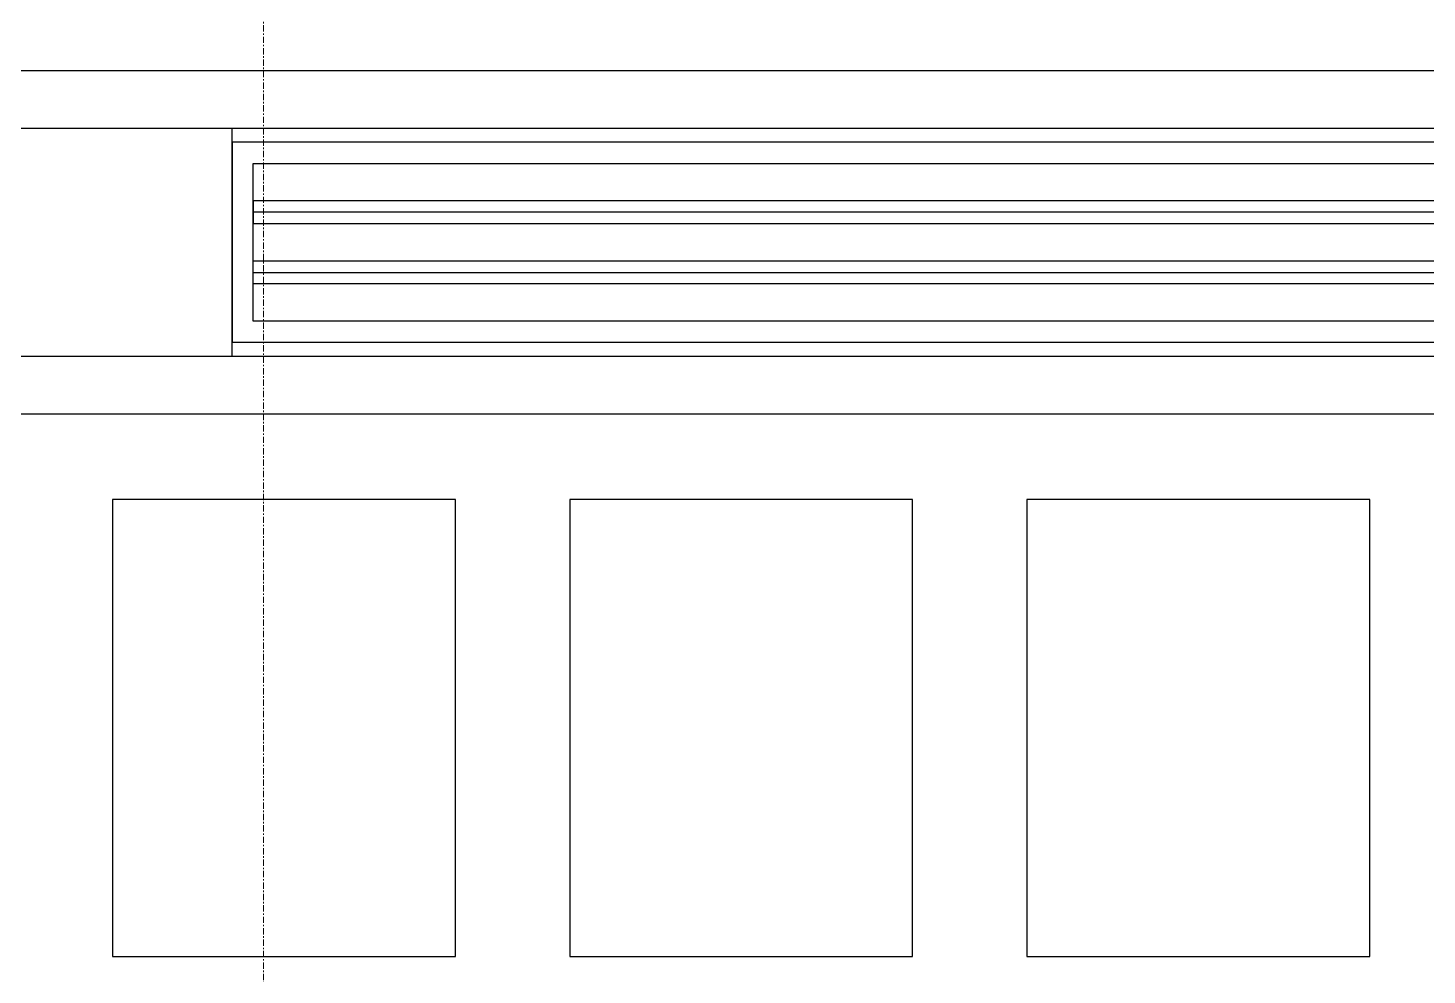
# Model space of a CAD drawing. Header units: millimetres. Extents: x -920231 to -841213, y -17301 to 22361.
# Drawn here: x -858888 to -857664, y -3032 to -2203 of the extents above; entities that cross this region are included whole.
import ezdxf
from ezdxf.enums import TextEntityAlignment as Align
from ezdxf.xclip import XClip

# ---------------------------------------------------------------- set-up
doc = ezdxf.new("R2010")
doc.units = ezdxf.units.MM
doc.header["$XCLIPFRAME"] = 0
doc.linetypes.add('DPA_Grid _ Level 100', pattern=[10, 5.5, -1.6, 1.3, -1.6])
for name, color, linetype in [('000 - WIPEOUT', 250, 'Continuous'), ('001 - ASCESSORIES', 251, 'Continuous'), ('A04_TUBE SERIES', 2, 'Continuous'), ('A11_ALU.SOLID SHEET', 2, 'Continuous')]:
    doc.layers.add(name, color=color, linetype=linetype)
doc.layers.add('008 - LIGHTING', color=1, linetype='Continuous', lineweight=9)
doc.layers.add('S-GRID', color=251, linetype='Continuous', lineweight=9)

# ---------------------------------------------------------------- blocks, each defined once
blk = doc.blocks.new('*U2141')
at = {"layer": 'S-GRID', "linetype": 'DPA_Grid _ Level 100'}
blk.add_line((11400, -20855.1), (11400, 16910.1), dxfattribs=at)
blk = doc.blocks.new('*U1368')
blk.add_wipeout([(-25, 0), (25, 0), (25, 24947.7), (-25, 24997.7)]).dxf.layer = '000 - WIPEOUT'
at = {"layer": 'A04_TUBE SERIES', "color": 0}
blk.add_lwpolyline([(-25, 0), (25, 0), (25, 24947.7), (-25, 24997.7)], close=True, dxfattribs=at)
at = {"layer": 'Defpoints', "color": 250, "flags": 1}
blk.add_attdef('EXTR.OVL-LENGTH_', (-33.1, -9), '', height=5, dxfattribs=at)
blk = doc.blocks.new('*U1369')
blk.add_wipeout([(-25, 0), (25, 0), (25, 25197.7), (-25, 25247.7)]).dxf.layer = '000 - WIPEOUT'
at = {"layer": 'A04_TUBE SERIES', "color": 0}
blk.add_lwpolyline([(-25, 0), (25, 0), (25, 25197.7), (-25, 25247.7)], close=True, dxfattribs=at)
at = {"layer": 'Defpoints', "color": 250, "flags": 1}
blk.add_attdef('EXTR.OVL-LENGTH_', (-33.1, -9), '', height=5, dxfattribs=at)
blk = doc.blocks.new('*U1348')
at = {"layer": '001 - ASCESSORIES', "color": 0, "linetype": 'ByBlock'}
blk.add_lwpolyline([(800, 87.5), (-800, 87.5), (-800, -87.5), (800, -87.5)], close=True, dxfattribs=at)
at = {"layer": '001 - ASCESSORIES', "linetype": 'ByBlock'}
for points in [[(-781.5, 69), (781.5, 69), (781.5, -69), (-781.5, -69)], [(781.5, 36.3), (-781.5, 36.3), (-781.5, 16.3), (781.5, 16.3)], [(-781.5, -16.3), (781.5, -16.3), (781.5, -36.3), (-781.5, -36.3)]]:
    blk.add_lwpolyline(points, close=True, dxfattribs=at)
for points in [[(781.5, 26.3), (-781.5, 26.3)], [(-781.5, -26.3), (781.5, -26.3)]]:
    blk.add_lwpolyline(points, dxfattribs=at)
blk = doc.blocks.new('*U1408')
blk.add_point((0, 0))
at = {"layer": 'Defpoints', "color": 250}
blk.add_text('AL.SHEET-HAT-TYPE-C', height=7, rotation=270, dxfattribs=at).set_placement((15, 0), align=Align.BOTTOM_CENTER)
blk.add_wipeout([(0, -100), (350, -100), (350, 100), (0, 100)]).dxf.layer = '000 - WIPEOUT'
at = {"layer": 'A11_ALU.SOLID SHEET', "color": 0}
blk.add_lwpolyline([(0, -100), (350, -100), (350, 100), (0, 100)], close=True, dxfattribs=at)
blk = doc.blocks.new('*U1487')
at = {"color": 3}
for points in [[(-200, -1050), (200, -1050), (200, -1350), (-200, -1350)], [(-200, -1450), (200, -1450), (200, -1750), (-200, -1750)], [(-200, -1850), (200, -1850), (200, -2150), (-200, -2150)]]:
    blk.add_wipeout(points, dxfattribs=at).dxf.layer = '000 - WIPEOUT'
at = {"layer": 'A11_ALU.SOLID SHEET', "color": 0, "linetype": 'ByBlock'}
for points in [[(-200, -1350), (200, -1350), (200, -1050), (-200, -1050)], [(-200, -1750), (200, -1750), (200, -1450), (-200, -1450)], [(-200, -2150), (200, -2150), (200, -1850), (-200, -1850)]]:
    blk.add_lwpolyline(points, close=True, dxfattribs=at)
blk = doc.blocks.new('*U1512')
at = {"layer": 'A11_ALU.SOLID SHEET', "color": 1}
blk.add_blockref('*U1408', (-114377.5, -5969.5), dxfattribs=at)
at = {"layer": 'A11_ALU.SOLID SHEET', "linetype": 'ByBlock', "rotation": 90}
blk.add_blockref('*U1487', (-115182, -6394.5), dxfattribs=at)
at = {"layer": '008 - LIGHTING'}
blk.add_blockref('*U1348', (-113227.5, -5969.5), dxfattribs=at)
at = {"layer": 'A04_TUBE SERIES', "linetype": 'ByBlock'}
for name, p, rotation in [('*U1368', (-106232, -5844.5), 90.00000000000001), ('*U1369', (-106232, -6094.5), 90)]:
    blk.add_blockref(name, p, dxfattribs=dict(at, rotation=rotation))

msp = doc.modelspace()

# ---------------------------------------------------------------- block references
ref = msp.add_blockref('*U1512', (-744682.4, 3579))
XClip(ref).set_block_clipping_path([(-170955.001718735, -20880.0077451951), (-101425.4223389953, 14393.0014498747)])

# ---------------------------------------------------------------- next in the draw order: block references
msp.add_blockref('*U2141', (-870082.4, 3579))

doc.saveas('drawing.dxf')
